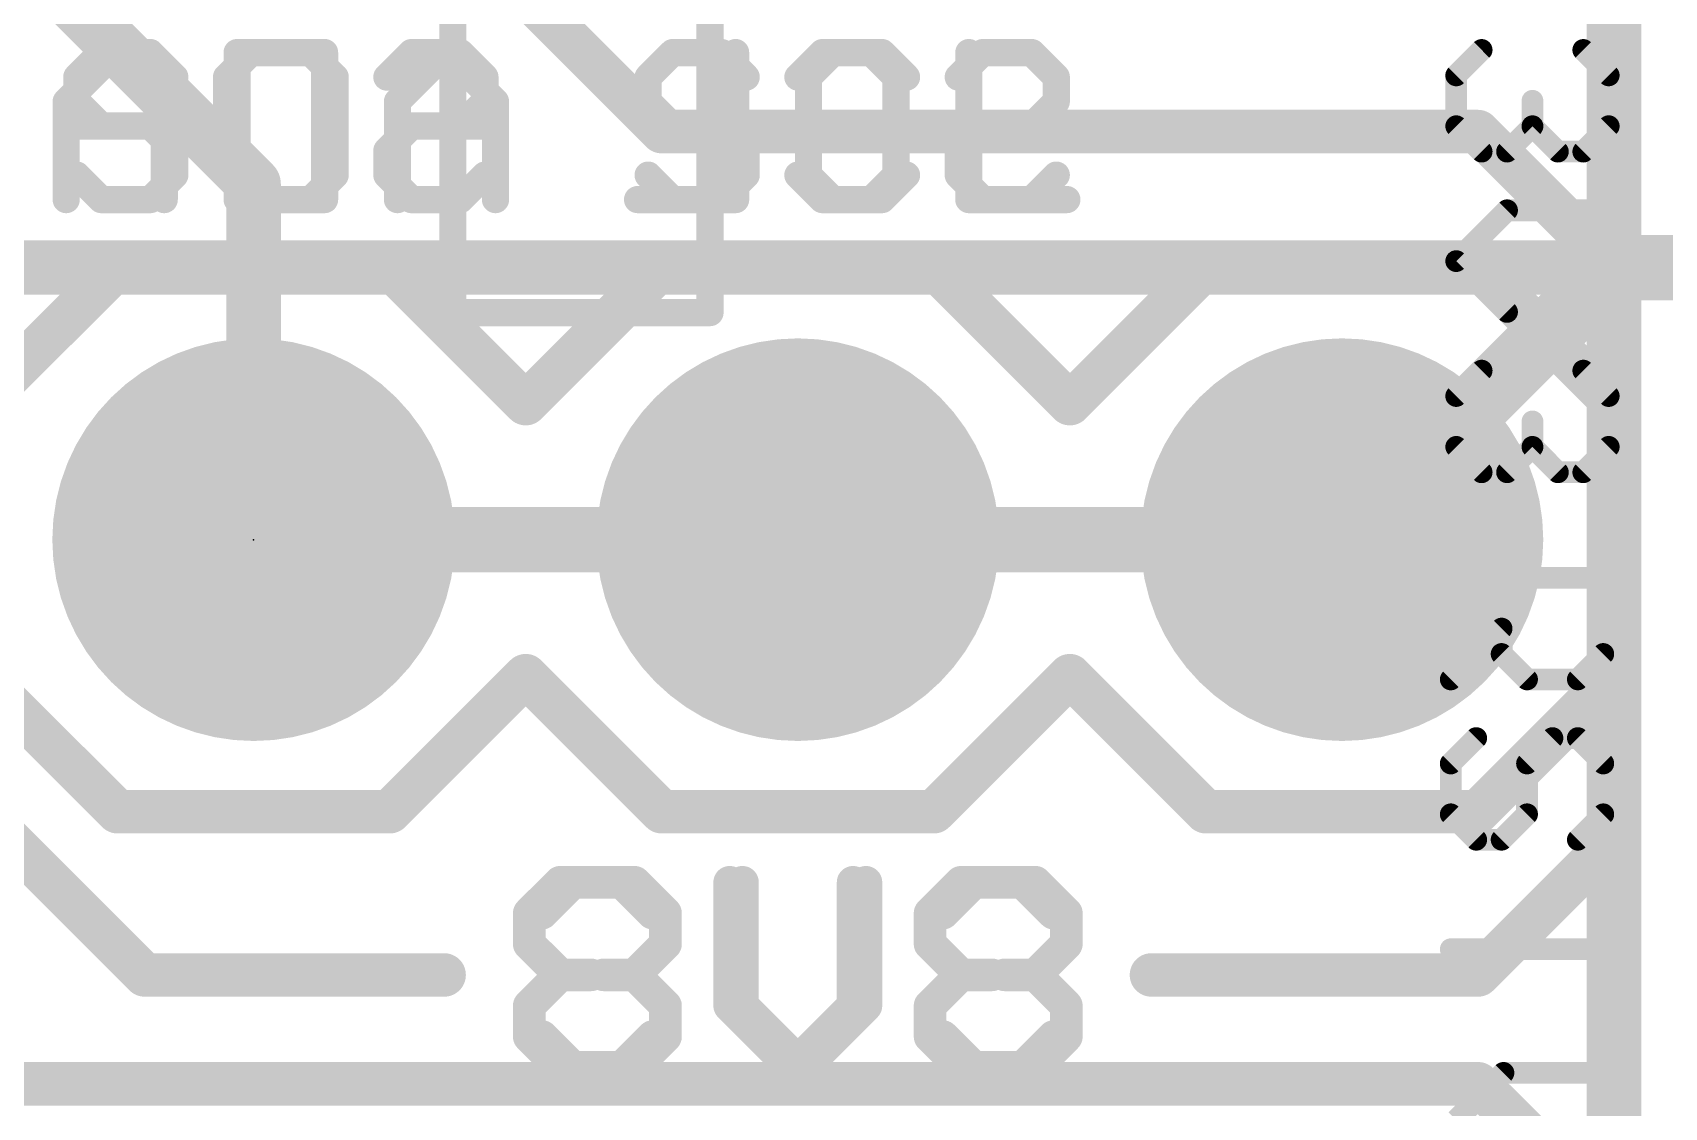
# Model space of a CAD drawing. Extents: x -32 to 75, y -23 to 37.
# Drawn here: x 21.83 to 29.44, y 27.83 to 32.85 of the extents above; entities that cross this region are included whole.
import ezdxf

# ---------------------------------------------------------------- set-up
doc = ezdxf.new("R2010")
doc.units = 0
for name, color, linetype in [('1', 12, 'CONTINUOUS'), ('16', 132, 'CONTINUOUS'), ('17', 110, 'CONTINUOUS'), ('21', 41, 'CONTINUOUS'), ('22', 40, 'CONTINUOUS'), ('23', 53, 'CONTINUOUS'), ('51', 53, 'CONTINUOUS')]:
    doc.layers.add(name, color=color, linetype=linetype)

# ---------------------------------------------------------------- blocks, each defined once
blk = doc.blocks.new('RECT')
blk.add_solid([(-0.5, -0.5), (0.5, -0.5), (-0.5, 0.5), (0.5, 0.5)])
blk = doc.blocks.new('ROUNDP')
at = {"const_width": 0.5}
blk.add_lwpolyline([(0, -0.25, 1), (0, 0.25, 1), (0, -0.25)], format="xyb", dxfattribs=at)

msp = doc.modelspace()

# ---------------------------------------------------------------- linework, layer by layer
at = {"layer": '1'}
for points, const_width in [([(29.21, 31.75), (27.94, 30.48)], 0.3048), ([(30.48, 31.75), (29.21, 31.75)], 0.3048), ([(25.4, 30.48), (22.86, 30.48)], 0.3048), ([(27.94, 30.48), (25.4, 30.48)], 0.3048), ([(28.575, 27.94), (21.59, 27.94)], 0.2032), ([(29.21, 27.305), (28.575, 27.94)], 0.2032)]:
    msp.add_lwpolyline(points, dxfattribs=dict(at, const_width=const_width))
for points, const_width in [([(29.21, 31.8262, 1), (29.21, 31.6738)], 0.1524), ([(29.2639, 31.6961, 1), (29.1561, 31.8039)], 0.1524), ([(22.86, 30.5562, 1), (22.86, 30.4038)], 0.1524), ([(25.4, 30.5562, 1), (25.4, 30.4038)], 0.1524), ([(25.4, 30.4038, 1), (25.4, 30.5562)], 0.1524), ([(27.94, 30.4038, 1), (27.94, 30.5562)], 0.1524), ([(27.8861, 30.5339, 1), (27.9939, 30.4261)], 0.1524), ([(28.6109, 27.9759, 1), (28.5391, 27.9041)], 0.1016), ([(28.575, 27.8892, 1), (28.575, 27.9908)], 0.1016)]:
    msp.add_lwpolyline(points, format="xyb", dxfattribs=dict(at, const_width=const_width))
at = {"layer": '16'}
for points, const_width in [([(22.86, 34.29), (24.765, 32.385)], 0.2032), ([(22.86, 32.14), (21.98, 33.02)], 0.254), ([(28.575, 32.385), (24.765, 32.385)], 0.2032), ([(29.21, 31.75), (28.575, 32.385)], 0.2032), ([(22.86, 30.48), (22.86, 32.14)], 0.254), ([(29.21, 31.75), (29.21, 22.86)], 0.2032)]:
    msp.add_lwpolyline(points, dxfattribs=dict(at, const_width=const_width))
for points, const_width in [([(24.765, 32.4358, 1), (24.765, 32.3342)], 0.1016), ([(24.7291, 32.3491, 1), (24.8009, 32.4209)], 0.1016), ([(28.6109, 32.4209, 1), (28.5391, 32.3491)], 0.1016), ([(28.575, 32.3342, 1), (28.575, 32.4358)], 0.1016), ([(22.9235, 32.14, 1), (22.7965, 32.14)], 0.127), ([(22.8151, 32.0951, 1), (22.9049, 32.1849)], 0.127), ([(29.2608, 31.75, 1), (29.1592, 31.75)], 0.1016), ([(29.1741, 31.7141, 1), (29.2459, 31.7859)], 0.1016), ([(22.7965, 30.48, 1), (22.9235, 30.48)], 0.127)]:
    msp.add_lwpolyline(points, format="xyb", dxfattribs=dict(at, const_width=const_width))
at = {"layer": '21'}
for points, const_width in [([(29.21, 33.02), (29.21, 2.54)], 0.254), ([(22.1489, 32.7539), (22.0345, 32.6395)], 0.127), ([(22.3777, 32.7539), (22.1489, 32.7539)], 0.127), ([(22.4921, 32.6395), (22.3777, 32.7539)], 0.127), ([(22.7829, 32.7539), (22.7829, 32.0675)], 0.127), ([(23.1261, 32.7539), (22.7829, 32.7539)], 0.127), ([(23.2405, 32.6395), (23.1261, 32.7539)], 0.127), ([(23.5313, 32.5251), (23.7601, 32.7539)], 0.127), ([(23.7601, 32.7539), (23.9889, 32.5251)], 0.127), ([(24.8159, 32.7539), (24.7015, 32.6395)], 0.127), ([(25.0447, 32.7539), (24.8159, 32.7539)], 0.127), ([(25.1591, 32.6395), (25.0447, 32.7539)], 0.127), ([(25.5643, 32.7539), (25.4499, 32.6395)], 0.127), ([(25.7931, 32.7539), (25.5643, 32.7539)], 0.127), ([(25.9075, 32.6395), (25.7931, 32.7539)], 0.127), ([(26.1983, 32.7539), (26.1983, 32.0675)], 0.127), ([(22.0345, 32.6395), (22.0345, 32.5251)], 0.127), ([(23.2405, 32.1819), (23.2405, 32.6395)], 0.127), ([(24.7015, 32.6395), (24.7015, 32.5251)], 0.127), ([(25.4499, 32.6395), (25.4499, 32.1819)], 0.127), ([(22.0345, 32.5251), (22.1489, 32.4107)], 0.127), ([(23.5313, 32.0675), (23.5313, 32.5251)], 0.127), ([(23.9889, 32.5251), (23.9889, 32.0675)], 0.127), ([(24.7015, 32.5251), (24.8159, 32.4107)], 0.127), ([(22.1489, 32.4107), (22.3777, 32.4107)], 0.127), ([(22.3777, 32.4107), (22.4921, 32.2963)], 0.127), ([(23.5313, 32.4107), (23.9889, 32.4107)], 0.127), ([(24.8159, 32.4107), (25.0447, 32.4107)], 0.127), ([(25.0447, 32.4107), (25.1591, 32.2963)], 0.127), ([(22.4921, 32.2963), (22.4921, 32.1819)], 0.127), ([(25.1591, 32.2963), (25.1591, 32.1819)], 0.127), ([(22.1489, 32.0675), (22.0345, 32.1819)], 0.127), ([(22.4921, 32.1819), (22.3777, 32.0675)], 0.127), ([(23.1261, 32.0675), (23.2405, 32.1819)], 0.127), ([(24.8159, 32.0675), (24.7015, 32.1819)], 0.127), ([(25.1591, 32.1819), (25.0447, 32.0675)], 0.127), ([(25.4499, 32.1819), (25.5643, 32.0675)], 0.127), ([(25.7931, 32.0675), (25.9075, 32.1819)], 0.127), ([(22.3777, 32.0675), (22.1489, 32.0675)], 0.127), ([(22.7829, 32.0675), (23.1261, 32.0675)], 0.127), ([(25.0447, 32.0675), (24.8159, 32.0675)], 0.127), ([(25.5643, 32.0675), (25.7931, 32.0675)], 0.127), ([(26.1983, 32.0675), (26.6559, 32.0675)], 0.127), ([(15.24, 31.75), (27.432, 31.75)], 0.2032), ([(22.225, 31.75), (21.59, 31.115)], 0.2032), ([(22.225, 31.75), (23.495, 31.75)], 0.2032), ([(23.495, 31.75), (24.13, 31.115)], 0.2032), ([(24.13, 31.115), (24.765, 31.75)], 0.2032), ([(24.765, 31.75), (26.035, 31.75)], 0.2032), ([(26.035, 31.75), (26.67, 31.115)], 0.2032), ([(26.67, 31.115), (27.305, 31.75)], 0.2032), ([(27.305, 31.75), (28.575, 31.75)], 0.2032), ([(28.575, 31.75), (29.21, 31.115)], 0.2032), ([(29.21, 31.115), (29.21, 29.845)], 0.2032), ([(21.59, 29.845), (22.225, 29.21)], 0.2032), ([(24.13, 29.845), (23.495, 29.21)], 0.2032), ([(24.765, 29.21), (24.13, 29.845)], 0.2032), ([(26.67, 29.845), (26.035, 29.21)], 0.2032), ([(27.305, 29.21), (26.67, 29.845)], 0.2032), ([(29.21, 29.845), (28.575, 29.21)], 0.2032), ([(23.495, 29.21), (22.225, 29.21)], 0.2032), ([(26.035, 29.21), (24.765, 29.21)], 0.2032), ([(28.575, 29.21), (27.305, 29.21)], 0.2032), ([(22.352, 28.448), (21.717, 29.083)], 0.2032), ([(28.575, 28.448), (29.21, 29.083)], 0.2032), ([(24.2062, 28.7365), (24.3503, 28.8805)], 0.1524), ([(24.3503, 28.8805), (24.6384, 28.8805)], 0.1524), ([(24.6384, 28.8805), (24.7824, 28.7365)], 0.1524), ([(25.1417, 28.8805), (25.1417, 28.3043)], 0.1524), ([(25.7179, 28.3043), (25.7179, 28.8805)], 0.1524), ([(26.0772, 28.7365), (26.2213, 28.8805)], 0.1524), ([(26.2213, 28.8805), (26.5094, 28.8805)], 0.1524), ([(26.5094, 28.8805), (26.6535, 28.7365)], 0.1524), ([(24.7824, 28.7365), (24.7824, 28.5924)], 0.1524), ([(26.6535, 28.7365), (26.6535, 28.5924)], 0.1524), ([(24.7824, 28.5924), (24.6384, 28.4484)], 0.1524), ([(26.6535, 28.5924), (26.5094, 28.4484)], 0.1524), ([(23.749, 28.448), (22.352, 28.448)], 0.2032), ([(24.6384, 28.4484), (24.4943, 28.4484)], 0.1524), ([(24.6384, 28.4484), (24.7824, 28.3043)], 0.1524), ([(26.5094, 28.4484), (26.3654, 28.4484)], 0.1524), ([(26.5094, 28.4484), (26.6535, 28.3043)], 0.1524), ([(27.051, 28.448), (28.575, 28.448)], 0.2032), ([(24.7824, 28.3043), (24.7824, 28.1603)], 0.1524), ([(25.1417, 28.3043), (25.4298, 28.0162)], 0.1524), ([(25.4298, 28.0162), (25.7179, 28.3043)], 0.1524), ([(26.6535, 28.3043), (26.6535, 28.1603)], 0.1524), ([(24.3503, 28.0162), (24.2062, 28.1603)], 0.1524), ([(24.7824, 28.1603), (24.6384, 28.0162)], 0.1524), ([(26.2213, 28.0162), (26.0772, 28.1603)], 0.1524), ([(26.6535, 28.1603), (26.5094, 28.0162)], 0.1524), ([(24.6384, 28.0162), (24.3503, 28.0162)], 0.1524), ([(26.5094, 28.0162), (26.2213, 28.0162)], 0.1524)]:
    msp.add_lwpolyline(points, dxfattribs=dict(at, const_width=const_width))
for points, const_width in [([(22.1489, 32.7856, 1), (22.1489, 32.7221)], 0.0635), ([(22.1713, 32.7314, 1), (22.1264, 32.7763)], 0.0635), ([(22.4001, 32.7763, 1), (22.3552, 32.7314)], 0.0635), ([(22.3777, 32.7221, 1), (22.3777, 32.7856)], 0.0635), ([(22.7829, 32.7856, 1), (22.7829, 32.7221)], 0.0635), ([(22.8147, 32.7539, 1), (22.7512, 32.7539)], 0.0635), ([(23.1486, 32.7763, 1), (23.1037, 32.7314)], 0.0635), ([(23.1261, 32.7221, 1), (23.1261, 32.7856)], 0.0635), ([(23.7826, 32.7763, 1), (23.7377, 32.7314)], 0.0635), ([(23.7826, 32.7314, 1), (23.7377, 32.7763)], 0.0635), ([(24.8159, 32.7856, 1), (24.8159, 32.7221)], 0.0635), ([(24.8383, 32.7314, 1), (24.7934, 32.7763)], 0.0635), ([(25.0671, 32.7763, 1), (25.0222, 32.7314)], 0.0635), ([(25.0447, 32.7221, 1), (25.0447, 32.7856)], 0.0635), ([(25.5643, 32.7856, 1), (25.5643, 32.7221)], 0.0635), ([(25.5868, 32.7314, 1), (25.5419, 32.7763)], 0.0635), ([(25.8156, 32.7763, 1), (25.7707, 32.7314)], 0.0635), ([(25.7931, 32.7221, 1), (25.7931, 32.7856)], 0.0635), ([(26.2301, 32.7539, 1), (26.1666, 32.7539)], 0.0635), ([(22.012, 32.6619, 1), (22.057, 32.617)], 0.0635), ([(22.0663, 32.6395, 1), (22.0028, 32.6395)], 0.0635), ([(22.4696, 32.617, 1), (22.5145, 32.6619)], 0.0635), ([(23.2723, 32.6395, 1), (23.2088, 32.6395)], 0.0635), ([(23.2181, 32.617, 1), (23.263, 32.6619)], 0.0635), ([(24.7333, 32.6395, 1), (24.6698, 32.6395)], 0.0635), ([(24.679, 32.6619, 1), (24.724, 32.617)], 0.0635), ([(25.1366, 32.617, 1), (25.1815, 32.6619)], 0.0635), ([(25.4817, 32.6395, 1), (25.4182, 32.6395)], 0.0635), ([(25.4275, 32.6619, 1), (25.4724, 32.617)], 0.0635), ([(25.8851, 32.617, 1), (25.93, 32.6619)], 0.0635), ([(22.057, 32.5475, 1), (22.012, 32.5026)], 0.0635), ([(22.0028, 32.5251, 1), (22.0663, 32.5251)], 0.0635), ([(23.5631, 32.5251, 1), (23.4996, 32.5251)], 0.0635), ([(23.5089, 32.5475, 1), (23.5538, 32.5026)], 0.0635), ([(24.0207, 32.5251, 1), (23.9572, 32.5251)], 0.0635), ([(23.9665, 32.5026, 1), (24.0114, 32.5475)], 0.0635), ([(24.724, 32.5475, 1), (24.679, 32.5026)], 0.0635), ([(24.6698, 32.5251, 1), (24.7333, 32.5251)], 0.0635), ([(22.1489, 32.4424, 1), (22.1489, 32.3789)], 0.0635), ([(22.1264, 32.3882, 1), (22.1713, 32.4331)], 0.0635), ([(22.4001, 32.4331, 1), (22.3552, 32.3882)], 0.0635), ([(22.3777, 32.3789, 1), (22.3777, 32.4424)], 0.0635), ([(23.5313, 32.4424, 1), (23.5313, 32.3789)], 0.0635), ([(23.9889, 32.3789, 1), (23.9889, 32.4424)], 0.0635), ([(24.8159, 32.4424, 1), (24.8159, 32.3789)], 0.0635), ([(24.7934, 32.3882, 1), (24.8383, 32.4331)], 0.0635), ([(25.0671, 32.4331, 1), (25.0222, 32.3882)], 0.0635), ([(25.0447, 32.3789, 1), (25.0447, 32.4424)], 0.0635), ([(22.5238, 32.2963, 1), (22.4603, 32.2963)], 0.0635), ([(22.4696, 32.2738, 1), (22.5145, 32.3187)], 0.0635), ([(25.1908, 32.2963, 1), (25.1273, 32.2963)], 0.0635), ([(25.1366, 32.2738, 1), (25.1815, 32.3187)], 0.0635), ([(22.057, 32.2043, 1), (22.012, 32.1594)], 0.0635), ([(22.5145, 32.1594, 1), (22.4696, 32.2043)], 0.0635), ([(23.263, 32.1594, 1), (23.2181, 32.2043)], 0.0635), ([(24.724, 32.2043, 1), (24.679, 32.1594)], 0.0635), ([(25.1815, 32.1594, 1), (25.1366, 32.2043)], 0.0635), ([(25.4724, 32.2043, 1), (25.4275, 32.1594)], 0.0635), ([(25.93, 32.1594, 1), (25.8851, 32.2043)], 0.0635), ([(22.4603, 32.1819, 1), (22.5238, 32.1819)], 0.0635), ([(23.2088, 32.1819, 1), (23.2723, 32.1819)], 0.0635), ([(25.1273, 32.1819, 1), (25.1908, 32.1819)], 0.0635), ([(25.4182, 32.1819, 1), (25.4817, 32.1819)], 0.0635), ([(22.1489, 32.0993, 1), (22.1489, 32.0358)], 0.0635), ([(22.1264, 32.045, 1), (22.1713, 32.09)], 0.0635), ([(22.3552, 32.09, 1), (22.4001, 32.045)], 0.0635), ([(22.3777, 32.0358, 1), (22.3777, 32.0993)], 0.0635), ([(22.7829, 32.0993, 1), (22.7829, 32.0358)], 0.0635), ([(22.7512, 32.0675, 1), (22.8147, 32.0675)], 0.0635), ([(23.1037, 32.09, 1), (23.1486, 32.045)], 0.0635), ([(23.1261, 32.0358, 1), (23.1261, 32.0993)], 0.0635), ([(23.4996, 32.0675, 1), (23.5631, 32.0675)], 0.0635), ([(23.9572, 32.0675, 1), (24.0207, 32.0675)], 0.0635), ([(24.8159, 32.0993, 1), (24.8159, 32.0358)], 0.0635), ([(24.7934, 32.045, 1), (24.8383, 32.09)], 0.0635), ([(25.0222, 32.09, 1), (25.0671, 32.045)], 0.0635), ([(25.0447, 32.0358, 1), (25.0447, 32.0993)], 0.0635), ([(25.5643, 32.0993, 1), (25.5643, 32.0358)], 0.0635), ([(25.5419, 32.045, 1), (25.5868, 32.09)], 0.0635), ([(25.7707, 32.09, 1), (25.8156, 32.045)], 0.0635), ([(25.7931, 32.0358, 1), (25.7931, 32.0993)], 0.0635), ([(26.1983, 32.0993, 1), (26.1983, 32.0358)], 0.0635), ([(26.1666, 32.0675, 1), (26.2301, 32.0675)], 0.0635), ([(26.6559, 32.0358, 1), (26.6559, 32.0993)], 0.0635), ([(22.225, 31.8008, 1), (22.225, 31.6992)], 0.1016), ([(22.2609, 31.7141, 1), (22.1891, 31.7859)], 0.1016), ([(23.5309, 31.7859, 1), (23.4591, 31.7141)], 0.1016), ([(23.495, 31.6992, 1), (23.495, 31.8008)], 0.1016), ([(24.765, 31.8008, 1), (24.765, 31.6992)], 0.1016), ([(24.8009, 31.7141, 1), (24.7291, 31.7859)], 0.1016), ([(26.0709, 31.7859, 1), (25.9991, 31.7141)], 0.1016), ([(26.035, 31.6992, 1), (26.035, 31.8008)], 0.1016), ([(27.305, 31.8008, 1), (27.305, 31.6992)], 0.1016), ([(27.3409, 31.7141, 1), (27.2691, 31.7859)], 0.1016), ([(27.432, 31.6992, 1), (27.432, 31.8008)], 0.1016), ([(28.6109, 31.7859, 1), (28.5391, 31.7141)], 0.1016), ([(28.575, 31.6992, 1), (28.575, 31.8008)], 0.1016), ([(24.0941, 31.1509, 1), (24.1659, 31.0791)], 0.1016), ([(24.0941, 31.0791, 1), (24.1659, 31.1509)], 0.1016), ([(26.6341, 31.1509, 1), (26.7059, 31.0791)], 0.1016), ([(26.6341, 31.0791, 1), (26.7059, 31.1509)], 0.1016), ([(29.2608, 31.115, 1), (29.1592, 31.115)], 0.1016), ([(29.1741, 31.0791, 1), (29.2459, 31.1509)], 0.1016), ([(24.1659, 29.8809, 1), (24.0941, 29.8091)], 0.1016), ([(24.1659, 29.8091, 1), (24.0941, 29.8809)], 0.1016), ([(26.7059, 29.8809, 1), (26.6341, 29.8091)], 0.1016), ([(26.7059, 29.8091, 1), (26.6341, 29.8809)], 0.1016), ([(29.2459, 29.8091, 1), (29.1741, 29.8809)], 0.1016), ([(29.1592, 29.845, 1), (29.2608, 29.845)], 0.1016), ([(22.225, 29.2608, 1), (22.225, 29.1592)], 0.1016), ([(22.1891, 29.1741, 1), (22.2609, 29.2459)], 0.1016), ([(23.4591, 29.2459, 1), (23.5309, 29.1741)], 0.1016), ([(23.495, 29.1592, 1), (23.495, 29.2608)], 0.1016), ([(24.765, 29.2608, 1), (24.765, 29.1592)], 0.1016), ([(24.7291, 29.1741, 1), (24.8009, 29.2459)], 0.1016), ([(25.9991, 29.2459, 1), (26.0709, 29.1741)], 0.1016), ([(26.035, 29.1592, 1), (26.035, 29.2608)], 0.1016), ([(27.305, 29.2608, 1), (27.305, 29.1592)], 0.1016), ([(27.2691, 29.1741, 1), (27.3409, 29.2459)], 0.1016), ([(28.5391, 29.2459, 1), (28.6109, 29.1741)], 0.1016), ([(28.575, 29.1592, 1), (28.575, 29.2608)], 0.1016), ([(29.2459, 29.0471, 1), (29.1741, 29.1189)], 0.1016), ([(24.3503, 28.9186, 1), (24.3503, 28.8424)], 0.0762), ([(24.3772, 28.8536, 1), (24.3233, 28.9075)], 0.0762), ([(24.6653, 28.9075, 1), (24.6114, 28.8536)], 0.0762), ([(24.6384, 28.8424, 1), (24.6384, 28.9186)], 0.0762), ([(25.1798, 28.8805, 1), (25.1036, 28.8805)], 0.0762), ([(25.756, 28.8805, 1), (25.6798, 28.8805)], 0.0762), ([(26.2213, 28.9186, 1), (26.2213, 28.8424)], 0.0762), ([(26.2482, 28.8536, 1), (26.1944, 28.9075)], 0.0762), ([(26.5363, 28.9075, 1), (26.4825, 28.8536)], 0.0762), ([(26.5094, 28.8424, 1), (26.5094, 28.9186)], 0.0762), ([(24.1793, 28.7634, 1), (24.2331, 28.7095)], 0.0762), ([(24.8205, 28.7365, 1), (24.7443, 28.7365)], 0.0762), ([(24.7555, 28.7095, 1), (24.8094, 28.7634)], 0.0762), ([(26.0503, 28.7634, 1), (26.1042, 28.7095)], 0.0762), ([(26.6916, 28.7365, 1), (26.6154, 28.7365)], 0.0762), ([(26.6265, 28.7095, 1), (26.6804, 28.7634)], 0.0762), ([(24.8094, 28.5655, 1), (24.7555, 28.6194)], 0.0762), ([(26.6804, 28.5655, 1), (26.6265, 28.6194)], 0.0762), ([(24.7443, 28.5924, 1), (24.8205, 28.5924)], 0.0762), ([(26.6154, 28.5924, 1), (26.6916, 28.5924)], 0.0762), ([(22.352, 28.4988, 1), (22.352, 28.3972)], 0.1016), ([(22.3161, 28.4121, 1), (22.3879, 28.4839)], 0.1016), ([(23.749, 28.3972, 1), (23.749, 28.4988)], 0.1016), ([(24.4943, 28.4865, 1), (24.4943, 28.4103)], 0.0762), ([(24.6653, 28.4753, 1), (24.6114, 28.4214)], 0.0762), ([(24.6114, 28.4753, 1), (24.6653, 28.4214)], 0.0762), ([(24.6384, 28.4103, 1), (24.6384, 28.4865)], 0.0762), ([(26.3654, 28.4865, 1), (26.3654, 28.4103)], 0.0762), ([(26.5363, 28.4753, 1), (26.4825, 28.4214)], 0.0762), ([(26.4825, 28.4753, 1), (26.5363, 28.4214)], 0.0762), ([(26.5094, 28.4103, 1), (26.5094, 28.4865)], 0.0762), ([(27.051, 28.4988, 1), (27.051, 28.3972)], 0.1016), ([(28.5391, 28.4839, 1), (28.6109, 28.4121)], 0.1016), ([(28.575, 28.3972, 1), (28.575, 28.4988)], 0.1016), ([(24.8205, 28.3043, 1), (24.7443, 28.3043)], 0.0762), ([(24.7555, 28.2774, 1), (24.8094, 28.3313)], 0.0762), ([(25.1687, 28.3313, 1), (25.1148, 28.2774)], 0.0762), ([(25.1036, 28.3043, 1), (25.1798, 28.3043)], 0.0762), ([(25.6798, 28.3043, 1), (25.756, 28.3043)], 0.0762), ([(25.7449, 28.2774, 1), (25.691, 28.3313)], 0.0762), ([(26.6916, 28.3043, 1), (26.6154, 28.3043)], 0.0762), ([(26.6265, 28.2774, 1), (26.6804, 28.3313)], 0.0762), ([(24.2331, 28.1872, 1), (24.1793, 28.1333)], 0.0762), ([(24.7443, 28.1603, 1), (24.8205, 28.1603)], 0.0762), ([(24.8094, 28.1333, 1), (24.7555, 28.1872)], 0.0762), ([(26.1042, 28.1872, 1), (26.0503, 28.1333)], 0.0762), ([(26.6154, 28.1603, 1), (26.6916, 28.1603)], 0.0762), ([(26.6804, 28.1333, 1), (26.6265, 28.1872)], 0.0762), ([(24.3503, 28.0543, 1), (24.3503, 27.9781)], 0.0762), ([(24.3233, 27.9893, 1), (24.3772, 28.0431)], 0.0762), ([(24.6114, 28.0431, 1), (24.6653, 27.9893)], 0.0762), ([(24.6384, 27.9781, 1), (24.6384, 28.0543)], 0.0762), ([(25.4029, 28.0431, 1), (25.4568, 27.9893)], 0.0762), ([(25.4029, 27.9893, 1), (25.4568, 28.0431)], 0.0762), ([(26.2213, 28.0543, 1), (26.2213, 27.9781)], 0.0762), ([(26.1944, 27.9893, 1), (26.2482, 28.0431)], 0.0762), ([(26.4825, 28.0431, 1), (26.5363, 27.9893)], 0.0762), ([(26.5094, 27.9781, 1), (26.5094, 28.0543)], 0.0762)]:
    msp.add_lwpolyline(points, format="xyb", dxfattribs=dict(at, const_width=const_width))
at = {"layer": '22'}
for points, const_width in [([(29.21, 33.02), (29.21, 31.75)], 0.254), ([(22.2139, 32.7539), (21.9851, 32.5251)], 0.127), ([(22.4427, 32.5251), (22.2139, 32.7539)], 0.127), ([(22.7335, 32.6395), (22.8479, 32.7539)], 0.127), ([(22.8479, 32.7539), (23.1911, 32.7539)], 0.127), ([(23.1911, 32.7539), (23.1911, 32.0675)], 0.127), ([(23.4819, 32.6395), (23.5963, 32.7539)], 0.127), ([(23.5963, 32.7539), (23.8251, 32.7539)], 0.127), ([(23.8251, 32.7539), (23.9395, 32.6395)], 0.127), ([(25.1097, 32.7539), (25.1097, 32.0675)], 0.127), ([(25.4005, 32.6395), (25.5149, 32.7539)], 0.127), ([(25.5149, 32.7539), (25.7437, 32.7539)], 0.127), ([(25.7437, 32.7539), (25.8581, 32.6395)], 0.127), ([(26.1489, 32.6395), (26.2633, 32.7539)], 0.127), ([(26.2633, 32.7539), (26.4921, 32.7539)], 0.127), ([(26.4921, 32.7539), (26.6065, 32.6395)], 0.127), ([(22.7335, 32.1819), (22.7335, 32.6395)], 0.127), ([(23.9395, 32.6395), (23.9395, 32.5251)], 0.127), ([(25.8581, 32.6395), (25.8581, 32.1819)], 0.127), ([(26.6065, 32.6395), (26.6065, 32.5251)], 0.127), ([(21.9851, 32.5251), (21.9851, 32.0675)], 0.127), ([(22.4427, 32.0675), (22.4427, 32.5251)], 0.127), ([(23.9395, 32.5251), (23.8251, 32.4107)], 0.127), ([(26.6065, 32.5251), (26.4921, 32.4107)], 0.127), ([(22.4427, 32.4107), (21.9851, 32.4107)], 0.127), ([(23.5963, 32.4107), (23.4819, 32.2963)], 0.127), ([(23.8251, 32.4107), (23.5963, 32.4107)], 0.127), ([(26.2633, 32.4107), (26.1489, 32.2963)], 0.127), ([(26.4921, 32.4107), (26.2633, 32.4107)], 0.127), ([(23.4819, 32.2963), (23.4819, 32.1819)], 0.127), ([(26.1489, 32.2963), (26.1489, 32.1819)], 0.127), ([(22.8479, 32.0675), (22.7335, 32.1819)], 0.127), ([(23.4819, 32.1819), (23.5963, 32.0675)], 0.127), ([(23.8251, 32.0675), (23.9395, 32.1819)], 0.127), ([(25.5149, 32.0675), (25.4005, 32.1819)], 0.127), ([(25.8581, 32.1819), (25.7437, 32.0675)], 0.127), ([(26.1489, 32.1819), (26.2633, 32.0675)], 0.127), ([(26.4921, 32.0675), (26.6065, 32.1819)], 0.127), ([(23.1911, 32.0675), (22.8479, 32.0675)], 0.127), ([(23.5963, 32.0675), (23.8251, 32.0675)], 0.127), ([(25.1097, 32.0675), (24.6521, 32.0675)], 0.127), ([(25.7437, 32.0675), (25.5149, 32.0675)], 0.127), ([(26.2633, 32.0675), (26.4921, 32.0675)], 0.127), ([(29.21, 31.75), (21.59, 31.75)], 0.254), ([(29.21, 31.75), (29.21, 2.54)], 0.254), ([(22.352, 28.448), (21.717, 29.083)], 0.2032), ([(28.575, 28.448), (29.21, 29.083)], 0.2032), ([(24.2906, 28.8805), (24.1465, 28.7365)], 0.1524), ([(24.5787, 28.8805), (24.2906, 28.8805)], 0.1524), ([(24.7228, 28.7365), (24.5787, 28.8805)], 0.1524), ([(25.0821, 28.3043), (25.0821, 28.8805)], 0.1524), ([(25.6583, 28.8805), (25.6583, 28.3043)], 0.1524), ([(26.1616, 28.8805), (26.0176, 28.7365)], 0.1524), ([(26.4497, 28.8805), (26.1616, 28.8805)], 0.1524), ([(26.5938, 28.7365), (26.4497, 28.8805)], 0.1524), ([(24.1465, 28.7365), (24.1465, 28.5924)], 0.1524), ([(26.0176, 28.7365), (26.0176, 28.5924)], 0.1524), ([(24.1465, 28.5924), (24.2906, 28.4484)], 0.1524), ([(26.0176, 28.5924), (26.1616, 28.4484)], 0.1524), ([(23.749, 28.448), (22.352, 28.448)], 0.2032), ([(24.2906, 28.4484), (24.1465, 28.3043)], 0.1524), ([(24.2906, 28.4484), (24.4347, 28.4484)], 0.1524), ([(26.1616, 28.4484), (26.0176, 28.3043)], 0.1524), ([(26.1616, 28.4484), (26.3057, 28.4484)], 0.1524), ([(27.051, 28.448), (28.575, 28.448)], 0.2032), ([(24.1465, 28.3043), (24.1465, 28.1603)], 0.1524), ([(25.3702, 28.0162), (25.0821, 28.3043)], 0.1524), ([(25.6583, 28.3043), (25.3702, 28.0162)], 0.1524), ([(26.0176, 28.3043), (26.0176, 28.1603)], 0.1524), ([(24.1465, 28.1603), (24.2906, 28.0162)], 0.1524), ([(24.5787, 28.0162), (24.7228, 28.1603)], 0.1524), ([(26.0176, 28.1603), (26.1616, 28.0162)], 0.1524), ([(26.4497, 28.0162), (26.5938, 28.1603)], 0.1524), ([(24.2906, 28.0162), (24.5787, 28.0162)], 0.1524), ([(26.1616, 28.0162), (26.4497, 28.0162)], 0.1524)]:
    msp.add_lwpolyline(points, dxfattribs=dict(at, const_width=const_width))
for points, const_width in [([(22.2363, 32.7763, 1), (22.1914, 32.7314)], 0.0635), ([(22.2363, 32.7314, 1), (22.1914, 32.7763)], 0.0635), ([(22.8479, 32.7856, 1), (22.8479, 32.7221)], 0.0635), ([(22.8703, 32.7314, 1), (22.8254, 32.7763)], 0.0635), ([(23.2228, 32.7539, 1), (23.1593, 32.7539)], 0.0635), ([(23.1911, 32.7221, 1), (23.1911, 32.7856)], 0.0635), ([(23.5963, 32.7856, 1), (23.5963, 32.7221)], 0.0635), ([(23.6188, 32.7314, 1), (23.5739, 32.7763)], 0.0635), ([(23.8476, 32.7763, 1), (23.8027, 32.7314)], 0.0635), ([(23.8251, 32.7221, 1), (23.8251, 32.7856)], 0.0635), ([(25.1414, 32.7539, 1), (25.0779, 32.7539)], 0.0635), ([(25.5149, 32.7856, 1), (25.5149, 32.7221)], 0.0635), ([(25.5373, 32.7314, 1), (25.4924, 32.7763)], 0.0635), ([(25.7661, 32.7763, 1), (25.7212, 32.7314)], 0.0635), ([(25.7437, 32.7221, 1), (25.7437, 32.7856)], 0.0635), ([(26.2633, 32.7856, 1), (26.2633, 32.7221)], 0.0635), ([(26.2858, 32.7314, 1), (26.2409, 32.7763)], 0.0635), ([(26.5146, 32.7763, 1), (26.4697, 32.7314)], 0.0635), ([(26.4921, 32.7221, 1), (26.4921, 32.7856)], 0.0635), ([(22.7652, 32.6395, 1), (22.7017, 32.6395)], 0.0635), ([(22.711, 32.6619, 1), (22.7559, 32.617)], 0.0635), ([(23.4595, 32.6619, 1), (23.5044, 32.617)], 0.0635), ([(23.9713, 32.6395, 1), (23.9078, 32.6395)], 0.0635), ([(23.917, 32.617, 1), (23.962, 32.6619)], 0.0635), ([(25.378, 32.6619, 1), (25.4229, 32.617)], 0.0635), ([(25.8898, 32.6395, 1), (25.8263, 32.6395)], 0.0635), ([(25.8356, 32.617, 1), (25.8805, 32.6619)], 0.0635), ([(26.1265, 32.6619, 1), (26.1714, 32.617)], 0.0635), ([(26.6382, 32.6395, 1), (26.5748, 32.6395)], 0.0635), ([(26.584, 32.617, 1), (26.629, 32.6619)], 0.0635), ([(22.0168, 32.5251, 1), (21.9533, 32.5251)], 0.0635), ([(21.9626, 32.5475, 1), (22.0075, 32.5026)], 0.0635), ([(22.4744, 32.5251, 1), (22.4109, 32.5251)], 0.0635), ([(22.4202, 32.5026, 1), (22.4651, 32.5475)], 0.0635), ([(23.9078, 32.5251, 1), (23.9713, 32.5251)], 0.0635), ([(23.962, 32.5026, 1), (23.917, 32.5475)], 0.0635), ([(26.5748, 32.5251, 1), (26.6382, 32.5251)], 0.0635), ([(26.629, 32.5026, 1), (26.584, 32.5475)], 0.0635), ([(21.9851, 32.4424, 1), (21.9851, 32.3789)], 0.0635), ([(22.4427, 32.3789, 1), (22.4427, 32.4424)], 0.0635), ([(23.5963, 32.4424, 1), (23.5963, 32.3789)], 0.0635), ([(23.6188, 32.3882, 1), (23.5739, 32.4331)], 0.0635), ([(23.8027, 32.4331, 1), (23.8476, 32.3882)], 0.0635), ([(23.8251, 32.3789, 1), (23.8251, 32.4424)], 0.0635), ([(26.2633, 32.4424, 1), (26.2633, 32.3789)], 0.0635), ([(26.2858, 32.3882, 1), (26.2409, 32.4331)], 0.0635), ([(26.4697, 32.4331, 1), (26.5146, 32.3882)], 0.0635), ([(26.4921, 32.3789, 1), (26.4921, 32.4424)], 0.0635), ([(23.5137, 32.2963, 1), (23.4502, 32.2963)], 0.0635), ([(23.4595, 32.3187, 1), (23.5044, 32.2738)], 0.0635), ([(26.1807, 32.2963, 1), (26.1172, 32.2963)], 0.0635), ([(26.1265, 32.3187, 1), (26.1714, 32.2738)], 0.0635), ([(22.7559, 32.2043, 1), (22.711, 32.1594)], 0.0635), ([(23.5044, 32.2043, 1), (23.4595, 32.1594)], 0.0635), ([(23.962, 32.1594, 1), (23.917, 32.2043)], 0.0635), ([(25.4229, 32.2043, 1), (25.378, 32.1594)], 0.0635), ([(25.8805, 32.1594, 1), (25.8356, 32.2043)], 0.0635), ([(26.1714, 32.2043, 1), (26.1265, 32.1594)], 0.0635), ([(26.629, 32.1594, 1), (26.584, 32.2043)], 0.0635), ([(22.7017, 32.1819, 1), (22.7652, 32.1819)], 0.0635), ([(23.4502, 32.1819, 1), (23.5137, 32.1819)], 0.0635), ([(25.8263, 32.1819, 1), (25.8898, 32.1819)], 0.0635), ([(26.1172, 32.1819, 1), (26.1807, 32.1819)], 0.0635), ([(21.9533, 32.0675, 1), (22.0168, 32.0675)], 0.0635), ([(22.4109, 32.0675, 1), (22.4744, 32.0675)], 0.0635), ([(22.8479, 32.0993, 1), (22.8479, 32.0358)], 0.0635), ([(22.8254, 32.045, 1), (22.8703, 32.09)], 0.0635), ([(23.1593, 32.0675, 1), (23.2228, 32.0675)], 0.0635), ([(23.1911, 32.0358, 1), (23.1911, 32.0993)], 0.0635), ([(23.5963, 32.0993, 1), (23.5963, 32.0358)], 0.0635), ([(23.5739, 32.045, 1), (23.6188, 32.09)], 0.0635), ([(23.8027, 32.09, 1), (23.8476, 32.045)], 0.0635), ([(23.8251, 32.0358, 1), (23.8251, 32.0993)], 0.0635), ([(24.6521, 32.0993, 1), (24.6521, 32.0358)], 0.0635), ([(25.0779, 32.0675, 1), (25.1414, 32.0675)], 0.0635), ([(25.1097, 32.0358, 1), (25.1097, 32.0993)], 0.0635), ([(25.5149, 32.0993, 1), (25.5149, 32.0358)], 0.0635), ([(25.4924, 32.045, 1), (25.5373, 32.09)], 0.0635), ([(25.7212, 32.09, 1), (25.7661, 32.045)], 0.0635), ([(25.7437, 32.0358, 1), (25.7437, 32.0993)], 0.0635), ([(26.2633, 32.0993, 1), (26.2633, 32.0358)], 0.0635), ([(26.2409, 32.045, 1), (26.2858, 32.09)], 0.0635), ([(26.4697, 32.09, 1), (26.5146, 32.045)], 0.0635), ([(26.4921, 32.0358, 1), (26.4921, 32.0993)], 0.0635), ([(29.2735, 31.75, 1), (29.1465, 31.75)], 0.127), ([(29.21, 31.6865, 1), (29.21, 31.8135)], 0.127), ([(29.1465, 31.75, 1), (29.2735, 31.75)], 0.127), ([(29.2459, 29.0471, 1), (29.1741, 29.1189)], 0.1016), ([(24.2906, 28.9186, 1), (24.2906, 28.8424)], 0.0762), ([(24.3175, 28.8536, 1), (24.2637, 28.9075)], 0.0762), ([(24.6056, 28.9075, 1), (24.5518, 28.8536)], 0.0762), ([(24.5787, 28.8424, 1), (24.5787, 28.9186)], 0.0762), ([(25.1202, 28.8805, 1), (25.044, 28.8805)], 0.0762), ([(25.6964, 28.8805, 1), (25.6202, 28.8805)], 0.0762), ([(26.1616, 28.9186, 1), (26.1616, 28.8424)], 0.0762), ([(26.1886, 28.8536, 1), (26.1347, 28.9075)], 0.0762), ([(26.4767, 28.9075, 1), (26.4228, 28.8536)], 0.0762), ([(26.4497, 28.8424, 1), (26.4497, 28.9186)], 0.0762), ([(24.1846, 28.7365, 1), (24.1084, 28.7365)], 0.0762), ([(24.1196, 28.7634, 1), (24.1735, 28.7095)], 0.0762), ([(24.6958, 28.7095, 1), (24.7497, 28.7634)], 0.0762), ([(25.9906, 28.7634, 1), (26.0445, 28.7095)], 0.0762), ([(26.0557, 28.7365, 1), (25.9795, 28.7365)], 0.0762), ([(26.5669, 28.7095, 1), (26.6207, 28.7634)], 0.0762), ([(24.1735, 28.6194, 1), (24.1196, 28.5655)], 0.0762), ([(26.0445, 28.6194, 1), (25.9906, 28.5655)], 0.0762), ([(24.1084, 28.5924, 1), (24.1846, 28.5924)], 0.0762), ([(25.9795, 28.5924, 1), (26.0557, 28.5924)], 0.0762), ([(22.352, 28.4988, 1), (22.352, 28.3972)], 0.1016), ([(22.3161, 28.4121, 1), (22.3879, 28.4839)], 0.1016), ([(23.749, 28.3972, 1), (23.749, 28.4988)], 0.1016), ([(24.2906, 28.4865, 1), (24.2906, 28.4103)], 0.0762), ([(24.3175, 28.4214, 1), (24.2637, 28.4753)], 0.0762), ([(24.2637, 28.4214, 1), (24.3175, 28.4753)], 0.0762), ([(24.4347, 28.4103, 1), (24.4347, 28.4865)], 0.0762), ([(26.1616, 28.4865, 1), (26.1616, 28.4103)], 0.0762), ([(26.1886, 28.4214, 1), (26.1347, 28.4753)], 0.0762), ([(26.1347, 28.4214, 1), (26.1886, 28.4753)], 0.0762), ([(26.3057, 28.4103, 1), (26.3057, 28.4865)], 0.0762), ([(27.051, 28.4988, 1), (27.051, 28.3972)], 0.1016), ([(28.5391, 28.4839, 1), (28.6109, 28.4121)], 0.1016), ([(28.575, 28.3972, 1), (28.575, 28.4988)], 0.1016), ([(24.1846, 28.3043, 1), (24.1084, 28.3043)], 0.0762), ([(24.1196, 28.3313, 1), (24.1735, 28.2774)], 0.0762), ([(25.109, 28.3313, 1), (25.0551, 28.2774)], 0.0762), ([(25.044, 28.3043, 1), (25.1202, 28.3043)], 0.0762), ([(25.6202, 28.3043, 1), (25.6964, 28.3043)], 0.0762), ([(25.6852, 28.2774, 1), (25.6313, 28.3313)], 0.0762), ([(25.9906, 28.3313, 1), (26.0445, 28.2774)], 0.0762), ([(26.0557, 28.3043, 1), (25.9795, 28.3043)], 0.0762), ([(24.1735, 28.1872, 1), (24.1196, 28.1333)], 0.0762), ([(24.1084, 28.1603, 1), (24.1846, 28.1603)], 0.0762), ([(24.7497, 28.1333, 1), (24.6958, 28.1872)], 0.0762), ([(26.0445, 28.1872, 1), (25.9906, 28.1333)], 0.0762), ([(25.9795, 28.1603, 1), (26.0557, 28.1603)], 0.0762), ([(26.6207, 28.1333, 1), (26.5669, 28.1872)], 0.0762), ([(24.2906, 28.0543, 1), (24.2906, 27.9781)], 0.0762), ([(24.2637, 27.9893, 1), (24.3175, 28.0431)], 0.0762), ([(24.5518, 28.0431, 1), (24.6056, 27.9893)], 0.0762), ([(24.5787, 27.9781, 1), (24.5787, 28.0543)], 0.0762), ([(25.3432, 28.0431, 1), (25.3971, 27.9893)], 0.0762), ([(25.3432, 27.9893, 1), (25.3971, 28.0431)], 0.0762), ([(26.1616, 28.0543, 1), (26.1616, 27.9781)], 0.0762), ([(26.1347, 27.9893, 1), (26.1886, 28.0431)], 0.0762), ([(26.4228, 28.0431, 1), (26.4767, 27.9893)], 0.0762), ([(26.4497, 27.9781, 1), (26.4497, 28.0543)], 0.0762)]:
    msp.add_lwpolyline(points, format="xyb", dxfattribs=dict(at, const_width=const_width))
at = {"layer": '23'}
msp.add_point((22.86, 30.48), dxfattribs=at)
at = {"layer": '51'}
for points, const_width in [([(24.99, 35.84), (24.99, 31.54)], 0.127), ([(23.79, 32.94), (23.79, 31.54)], 0.127), ([(28.4734, 32.6474), (28.592, 32.766)], 0.1016), ([(29.0666, 32.766), (29.1852, 32.6474)], 0.1016), ([(28.4734, 32.4101), (28.4734, 32.6474)], 0.1016), ([(29.1852, 32.6474), (29.1852, 32.4101)], 0.1016), ([(28.8293, 32.4101), (28.8293, 32.5287)], 0.1016), ([(28.592, 32.2915), (28.4734, 32.4101)], 0.1016), ([(28.8293, 32.4101), (28.7107, 32.2915)], 0.1016), ([(28.9479, 32.2915), (28.8293, 32.4101)], 0.1016), ([(29.1852, 32.4101), (29.0666, 32.2915)], 0.1016), ([(28.7107, 32.2915), (28.592, 32.2915)], 0.1016), ([(29.0666, 32.2915), (28.9479, 32.2915)], 0.1016), ([(28.7107, 32.0176), (28.4734, 31.7803)], 0.1016), ([(29.1852, 32.0176), (28.7107, 32.0176)], 0.1016), ([(28.4734, 31.7803), (28.7107, 31.543)], 0.1016), ([(24.99, 31.54), (23.79, 31.54)], 0.127), ([(28.7107, 31.543), (29.1852, 31.543)], 0.1016), ([(28.4734, 31.1505), (28.592, 31.2692)], 0.1016), ([(29.0666, 31.2692), (29.1852, 31.1505)], 0.1016), ([(28.4734, 30.9133), (28.4734, 31.1505)], 0.1016), ([(29.1852, 31.1505), (29.1852, 30.9133)], 0.1016), ([(28.8293, 30.9133), (28.8293, 31.0319)], 0.1016), ([(28.592, 30.7946), (28.4734, 30.9133)], 0.1016), ([(28.8293, 30.9133), (28.7107, 30.7946)], 0.1016), ([(28.9479, 30.7946), (28.8293, 30.9133)], 0.1016), ([(29.1852, 30.9133), (29.0666, 30.7946)], 0.1016), ([(28.7107, 30.7946), (28.592, 30.7946)], 0.1016), ([(29.0666, 30.7946), (28.9479, 30.7946)], 0.1016), ([(28.448, 30.3022), (29.1598, 30.3022)], 0.1016), ([(28.6853, 29.9463), (28.6853, 30.3022)], 0.1016), ([(29.1598, 30.3022), (29.1598, 29.9463)], 0.1016), ([(28.6853, 30.0649), (28.448, 29.8277)], 0.1016), ([(28.8039, 29.8277), (28.6853, 29.9463)], 0.1016), ([(29.1598, 29.9463), (29.0412, 29.8277)], 0.1016), ([(29.0412, 29.8277), (28.8039, 29.8277)], 0.1016), ([(28.448, 29.4352), (28.5666, 29.5538)], 0.1016), ([(28.9225, 29.5538), (28.8039, 29.4352)], 0.1016), ([(29.0412, 29.5538), (28.9225, 29.5538)], 0.1016), ([(29.1598, 29.4352), (29.0412, 29.5538)], 0.1016), ([(28.448, 29.1979), (28.448, 29.4352)], 0.1016), ([(28.8039, 29.4352), (28.8039, 29.1979)], 0.1016), ([(29.1598, 29.1979), (29.1598, 29.4352)], 0.1016), ([(28.5666, 29.0792), (28.448, 29.1979)], 0.1016), ([(28.8039, 29.1979), (28.6853, 29.0792)], 0.1016), ([(29.0412, 29.0792), (29.1598, 29.1979)], 0.1016), ([(28.6853, 29.0792), (28.5666, 29.0792)], 0.1016), ([(29.1598, 28.8054), (29.1598, 28.3308)], 0.1016), ([(28.448, 28.5681), (29.1598, 28.5681)], 0.1016), ([(28.6937, 27.9908), (28.4734, 27.7705)], 0.1016), ([(29.1344, 27.9908), (28.6937, 27.9908)], 0.1016)]:
    msp.add_lwpolyline(points, dxfattribs=dict(at, const_width=const_width))
for points, const_width in [([(28.61, 32.748, 1), (28.5741, 32.784)], 0.0508), ([(29.0845, 32.784, 1), (29.0486, 32.748)], 0.0508), ([(28.4988, 32.6474, 1), (28.448, 32.6474)], 0.0508), ([(28.4554, 32.6653, 1), (28.4914, 32.6294)], 0.0508), ([(29.2106, 32.6474, 1), (29.1598, 32.6474)], 0.0508), ([(29.1672, 32.6294, 1), (29.2032, 32.6653)], 0.0508), ([(28.8547, 32.5287, 1), (28.8039, 32.5287)], 0.0508), ([(28.4914, 32.4281, 1), (28.4554, 32.3921)], 0.0508), ([(28.8473, 32.4281, 1), (28.8113, 32.3921)], 0.0508), ([(28.8473, 32.3921, 1), (28.8113, 32.4281)], 0.0508), ([(29.2032, 32.3921, 1), (29.1672, 32.4281)], 0.0508), ([(28.448, 32.4101, 1), (28.4988, 32.4101)], 0.0508), ([(28.8039, 32.4101, 1), (28.8547, 32.4101)], 0.0508), ([(29.1598, 32.4101, 1), (29.2106, 32.4101)], 0.0508), ([(28.592, 32.3169, 1), (28.592, 32.2661)], 0.0508), ([(28.5741, 32.2735, 1), (28.61, 32.3094)], 0.0508), ([(28.6927, 32.3094, 1), (28.7286, 32.2735)], 0.0508), ([(28.7107, 32.2661, 1), (28.7107, 32.3169)], 0.0508), ([(28.9479, 32.3169, 1), (28.9479, 32.2661)], 0.0508), ([(28.93, 32.2735, 1), (28.9659, 32.3094)], 0.0508), ([(29.0486, 32.3094, 1), (29.0845, 32.2735)], 0.0508), ([(29.0666, 32.2661, 1), (29.0666, 32.3169)], 0.0508), ([(28.7107, 32.043, 1), (28.7107, 31.9922)], 0.0508), ([(28.7286, 31.9996, 1), (28.6927, 32.0355)], 0.0508), ([(29.1852, 31.9922, 1), (29.1852, 32.043)], 0.0508), ([(28.4914, 31.7983, 1), (28.4554, 31.7624)], 0.0508), ([(28.4554, 31.7983, 1), (28.4914, 31.7624)], 0.0508), ([(23.79, 31.5718, 1), (23.79, 31.5083)], 0.0635), ([(23.7583, 31.54, 1), (23.8218, 31.54)], 0.0635), ([(24.9583, 31.54, 1), (25.0218, 31.54)], 0.0635), ([(24.99, 31.5083, 1), (24.99, 31.5718)], 0.0635), ([(28.7107, 31.5684, 1), (28.7107, 31.5176)], 0.0508), ([(28.6927, 31.5251, 1), (28.7286, 31.561)], 0.0508), ([(29.1852, 31.5176, 1), (29.1852, 31.5684)], 0.0508), ([(28.61, 31.2512, 1), (28.5741, 31.2871)], 0.0508), ([(29.0845, 31.2871, 1), (29.0486, 31.2512)], 0.0508), ([(28.4988, 31.1505, 1), (28.448, 31.1505)], 0.0508), ([(28.4554, 31.1685, 1), (28.4914, 31.1326)], 0.0508), ([(29.2106, 31.1505, 1), (29.1598, 31.1505)], 0.0508), ([(29.1672, 31.1326, 1), (29.2032, 31.1685)], 0.0508), ([(28.8547, 31.0319, 1), (28.8039, 31.0319)], 0.0508), ([(28.4914, 30.9312, 1), (28.4554, 30.8953)], 0.0508), ([(28.448, 30.9133, 1), (28.4988, 30.9133)], 0.0508), ([(28.8473, 30.9312, 1), (28.8113, 30.8953)], 0.0508), ([(28.8039, 30.9133, 1), (28.8547, 30.9133)], 0.0508), ([(28.8473, 30.8953, 1), (28.8113, 30.9312)], 0.0508), ([(29.1598, 30.9133, 1), (29.2106, 30.9133)], 0.0508), ([(29.2032, 30.8953, 1), (29.1672, 30.9312)], 0.0508), ([(28.592, 30.82, 1), (28.592, 30.7692)], 0.0508), ([(28.5741, 30.7767, 1), (28.61, 30.8126)], 0.0508), ([(28.6927, 30.8126, 1), (28.7286, 30.7767)], 0.0508), ([(28.7107, 30.7692, 1), (28.7107, 30.82)], 0.0508), ([(28.9479, 30.82, 1), (28.9479, 30.7692)], 0.0508), ([(28.93, 30.7767, 1), (28.9659, 30.8126)], 0.0508), ([(29.0486, 30.8126, 1), (29.0845, 30.7767)], 0.0508), ([(29.0666, 30.7692, 1), (29.0666, 30.82)], 0.0508), ([(28.448, 30.3276, 1), (28.448, 30.2768)], 0.0508), ([(28.7107, 30.3022, 1), (28.6599, 30.3022)], 0.0508), ([(29.1852, 30.3022, 1), (29.1344, 30.3022)], 0.0508), ([(29.1598, 30.2768, 1), (29.1598, 30.3276)], 0.0508), ([(28.7032, 30.047, 1), (28.6673, 30.0829)], 0.0508), ([(28.7032, 29.9643, 1), (28.6673, 29.9283)], 0.0508), ([(28.6599, 29.9463, 1), (28.7107, 29.9463)], 0.0508), ([(29.1344, 29.9463, 1), (29.1852, 29.9463)], 0.0508), ([(29.1778, 29.9283, 1), (29.1418, 29.9643)], 0.0508), ([(28.43, 29.8456, 1), (28.466, 29.8097)], 0.0508), ([(28.8039, 29.8531, 1), (28.8039, 29.8023)], 0.0508), ([(28.7859, 29.8097, 1), (28.8219, 29.8456)], 0.0508), ([(29.0232, 29.8456, 1), (29.0591, 29.8097)], 0.0508), ([(29.0412, 29.8023, 1), (29.0412, 29.8531)], 0.0508), ([(28.5846, 29.5358, 1), (28.5487, 29.5717)], 0.0508), ([(28.9225, 29.5792, 1), (28.9225, 29.5284)], 0.0508), ([(28.9405, 29.5358, 1), (28.9046, 29.5717)], 0.0508), ([(29.0591, 29.5717, 1), (29.0232, 29.5358)], 0.0508), ([(29.0412, 29.5284, 1), (29.0412, 29.5792)], 0.0508), ([(28.4734, 29.4352, 1), (28.4226, 29.4352)], 0.0508), ([(28.43, 29.4531, 1), (28.466, 29.4172)], 0.0508), ([(28.8293, 29.4352, 1), (28.7785, 29.4352)], 0.0508), ([(28.7859, 29.4531, 1), (28.8219, 29.4172)], 0.0508), ([(29.1852, 29.4352, 1), (29.1344, 29.4352)], 0.0508), ([(29.1418, 29.4172, 1), (29.1778, 29.4531)], 0.0508), ([(28.466, 29.2158, 1), (28.43, 29.1799)], 0.0508), ([(28.8219, 29.1799, 1), (28.7859, 29.2158)], 0.0508), ([(29.1778, 29.1799, 1), (29.1418, 29.2158)], 0.0508), ([(28.4226, 29.1979, 1), (28.4734, 29.1979)], 0.0508), ([(28.7785, 29.1979, 1), (28.8293, 29.1979)], 0.0508), ([(29.1344, 29.1979, 1), (29.1852, 29.1979)], 0.0508), ([(28.5666, 29.1046, 1), (28.5666, 29.0538)], 0.0508), ([(28.5487, 29.0613, 1), (28.5846, 29.0972)], 0.0508), ([(28.6673, 29.0972, 1), (28.7032, 29.0613)], 0.0508), ([(28.6853, 29.0538, 1), (28.6853, 29.1046)], 0.0508), ([(29.0232, 29.0972, 1), (29.0591, 29.0613)], 0.0508), ([(29.1852, 28.8054, 1), (29.1344, 28.8054)], 0.0508), ([(28.448, 28.5935, 1), (28.448, 28.5427)], 0.0508), ([(29.1598, 28.5427, 1), (29.1598, 28.5935)], 0.0508), ([(29.1344, 28.3308, 1), (29.1852, 28.3308)], 0.0508), ([(28.6937, 28.0162, 1), (28.6937, 27.9654)], 0.0508), ([(28.7117, 27.9728, 1), (28.6758, 28.0088)], 0.0508), ([(29.1344, 27.9654, 1), (29.1344, 28.0162)], 0.0508)]:
    msp.add_lwpolyline(points, format="xyb", dxfattribs=dict(at, const_width=const_width))

# ---------------------------------------------------------------- block references
at = {"layer": '17', "xscale": 1.8796, "yscale": 1.8796, "rotation": 90}
for p in [(22.86, 30.48), (22.86, 30.48), (25.4, 30.48), (25.4, 30.48), (27.94, 30.48), (27.94, 30.48)]:
    msp.add_blockref('ROUNDP', p, dxfattribs=at)
at = {"layer": '51', "xscale": 0.508, "yscale": 0.508}
for p in [(22.86, 30.48), (25.4, 30.48), (27.94, 30.48)]:
    msp.add_blockref('RECT', p, dxfattribs=at)

doc.saveas('drawing.dxf')
